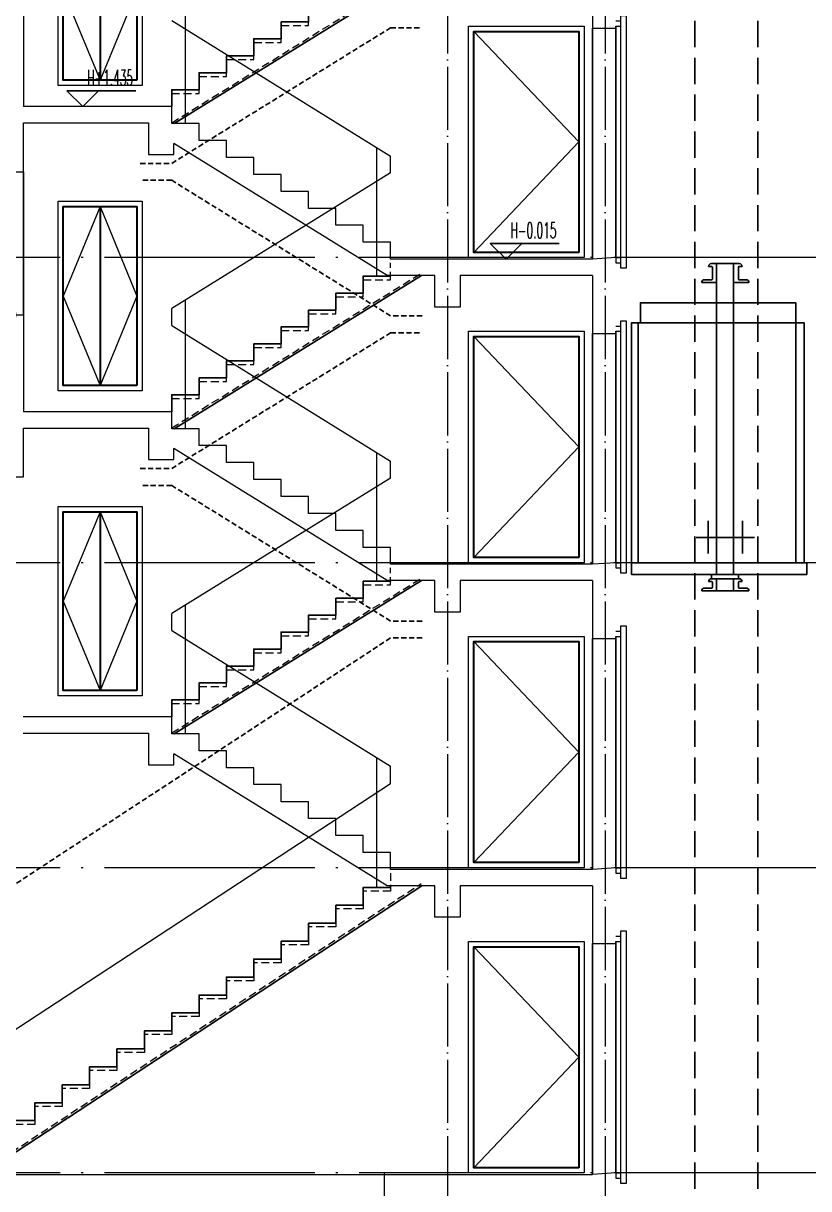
# Model space of a CAD drawing. Extents: x 27938 to 725830, y -209821 to 1628073.
# Drawn here: x 404633 to 412096, y -92578 to -81501 of the extents above; entities that cross this region are included whole.
import ezdxf

# ---------------------------------------------------------------- set-up
doc = ezdxf.new("R2010")
doc.units = 0
doc.header["$LTSCALE"] = 1000
doc.header["$MEASUREMENT"] = 0
for name, pattern in [('DASH', [0.35, 0.25, -0.1]), ('DOTE', [2.42, 2, -0.2, 0.02, -0.2]), ('HIDDEN', [0.375, 0.25, -0.125])]:
    doc.linetypes.add(name, pattern=pattern)
for name, color, linetype in [('DIM_ELEV', 3, 'Continuous'), ('审核', 1, 'Continuous'), ('看线', 251, 'Continuous'), ('立面-看线', 251, 'Continuous'), ('设备', 253, 'Continuous')]:
    doc.layers.add(name, color=color, linetype=linetype)
for name, color, linetype, lineweight in [('DOTE', 19, 'DOTE', 9), ('PUB_HATCH', 8, 'Continuous', 9), ('S_WINDOW', 144, 'Continuous', 15), ('STAIR', 2, 'Continuous', 18), ('WINDOW', 144, 'Continuous', 15), ('内粉刷', 37, 'Continuous', 9), ('立面-普通轮廓', 7, 'Continuous', 18), ('立面-栏杆', 105, 'Continuous', 15), ('立面-窗', 129, 'Continuous', 30), ('立面-窗开启线', 250, 'Continuous', 13), ('细细', 250, 'Continuous', 0)]:
    doc.layers.add(name, color=color, linetype=linetype, lineweight=lineweight)
doc.styles.add('_TCH_DIM', font='SIMPLEX.shx', dxfattribs={"width": 0.7, "bigfont": 'GBCBIG.shx'})
pattern_1 = [(315, (-218910.2607, -140541.0897), (-1.767766953, -1.767766953), []), (315, (-218909.0822, -140541.0897), (-1.767766953, -1.767766953), [])]
pattern_2 = [(315, (-218910.2607, -141979.3279), (-1.767766953, -1.767766953), []), (315, (-218909.0822, -141979.3279), (-1.767766953, -1.767766953), [])]

# ---------------------------------------------------------------- blocks, each defined once
blk = doc.blocks.new('FSDFSFSFE')
at = {"layer": '立面-普通轮廓'}
blk.add_lwpolyline([(794554, 401371), (793454, 401371), (793454, 403571), (794554, 403571)], close=True, dxfattribs=at)
at = {"layer": '立面-窗'}
blk.add_lwpolyline([(794504, 401421), (793504, 401421), (793504, 403521), (794504, 403521)], close=True, dxfattribs=at)
at = {"layer": '立面-窗开启线', "ltscale": 0.5}
blk.add_lwpolyline([(793504, 403521), (794504, 402471), (793504, 401421)], dxfattribs=at)
blk = doc.blocks.new('FGSDFSFSEFESFES')
at = {"layer": 'WINDOW', "ltscale": 0.8}
for p, q in [((175259, -121034), (175209, -121034)), ((175259, -121084), (175209, -121084)), ((175259, -123284), (175209, -123284)), ((175259, -123334), (175209, -123334))]:
    blk.add_line(p, q, dxfattribs=at)
blk.add_lwpolyline([(175159, -123384), (175209, -123384), (175209, -120984), (175159, -120984), (175159, -123384)], dxfattribs=at)
blk = doc.blocks.new('GDFGDGHDCAS')
at = {"layer": '立面-普通轮廓'}
blk.add_lwpolyline([(887241, 98178), (886441, 98178), (886441, 99978), (887241, 99978)], close=True, dxfattribs=at)
at = {"layer": '立面-窗'}
blk.add_line((886841, 99928), (886841, 98228), dxfattribs=at)
blk.add_lwpolyline([(887191, 98228), (886491, 98228), (886491, 99928), (887191, 99928)], close=True, dxfattribs=at)
at = {"layer": '立面-窗开启线', "ltscale": 0.5}
for points in [[(886841, 99928), (886491, 99078), (886841, 98228)], [(886841, 99928), (887191, 99078), (886841, 98228)]]:
    blk.add_lwpolyline(points, dxfattribs=at)
blk = doc.blocks.new('A$C3EC504A2')
at = {"layer": '设备', "color": 206}
for p, q in [((-173, 1735), (-143, 1735)), ((143, 1764), (-143, 1764)), ((-133, 1725), (-133, 1609)), ((-92, 1764), (-92, -1418)), ((83, 1764), (83, -1418)), ((83, 1764), (83, 1570)), ((133, 1725), (133, 1609)), ((173, 1735), (143, 1735)), ((-92, 1570), (-242, 1570)), ((-213, 1599), (-143, 1599)), ((242, 1570), (83, 1570)), ((213, 1599), (143, 1599)), ((-952, 1158), (-869, 1158)), ((-175, -1205), (-175, -870)), ((175, -1205), (175, -870)), ((300, -1038), (-300, -1038)), ((-960, -1298), (835, -1298)), ((-960, -1298), (-960, -1418)), ((835, -1298), (835, -1418)), ((-960, -1418), (835, -1418)), ((-142, -1418), (-142, -1462)), ((133, -1418), (133, -1462)), ((-173, -1491), (-143, -1491)), ((143, -1462), (-143, -1462)), ((-133, -1501), (-133, -1547)), ((-92, -1462), (-92, -1586)), ((83, -1462), (83, -1586)), ((133, -1501), (133, -1547)), ((173, -1491), (143, -1491)), ((242, -1586), (-242, -1586)), ((-213, -1557), (-143, -1557)), ((213, -1557), (143, -1557))]:
    blk.add_line(p, q, dxfattribs=at)
for points in [[(723, 1363), (723, 1158), (-869, 1158), (-869, 1363)], [(723, 1158), (723, -1298), (-960, -1298), (-960, 1158)]]:
    blk.add_lwpolyline(points, close=True, dxfattribs=at)
for points in [[(-960, 1158), (-893, 1158), (-893, -1298)], [(723, 1158), (806, 1158), (806, -1298)]]:
    blk.add_lwpolyline(points, dxfattribs=at)
for centre, radius, start, end in [((-143, 1735), 29.1, 90, 180), ((-143, 1725), 10, 0, 90), ((143, 1725), 10, 90, 180), ((143, 1735), 29.1, 0, 90), ((-213, 1570), 29.1, 90, 180), ((-143, 1609), 10, 270, 0), ((143, 1609), 10, 180, 270), ((213, 1570), 29.1, 0, 90), ((-143, -1491), 29.1, 90, 180), ((-143, -1501), 10, 0, 90), ((-143, -1547), 10, 270, 0), ((143, -1501), 10, 90, 180), ((143, -1547), 10, 180, 270), ((143, -1491), 29.1, 0, 90), ((-213, -1586), 29.1, 90, 180), ((213, -1586), 29.1, 0, 90)]:
    blk.add_arc(centre, radius, start, end, dxfattribs=at)
blk = doc.blocks.new('zrszerf')
at = {"layer": '细细'}
h = blk.add_hatch(dxfattribs=at)
h.set_pattern_fill('金属', color=256, style=0)
h.set_pattern_definition(pattern_1)
h.paths.add_polyline_path([(257695, 608543), (257715, 608543), (257715, 608557), (257765, 608557), (257765, 608543), (257785, 608543), (257785, 608588), (257695, 608588)])
h.paths.add_polyline_path([(257713, 608559), (257713, 608545), (257697, 608545), (257697, 608586), (257783, 608586), (257783, 608545), (257767, 608545), (257767, 608559)], flags=16)
h = blk.add_hatch(dxfattribs=at)
h.set_pattern_fill('金属', color=256, style=0)
h.set_pattern_definition(pattern_1)
h.paths.add_polyline_path([(257762, 608555), (257762, 608530), (257750, 608530), (257750, 608540), (257729, 608540), (257729, 608530), (257717, 608530), (257717, 608555)])
h.paths.add_polyline_path([(257719, 608553), (257719, 608532), (257727, 608532), (257727, 608542), (257752, 608542), (257752, 608532), (257760, 608532), (257760, 608553)], flags=16)
h = blk.add_hatch(color=256, dxfattribs=at)
edge = h.paths.add_edge_path()
edge.add_line((257735, 608540), (257735, 608528))
edge.add_arc((257740, 608520), 9.44, 61.5175, 118.4825, ccw=False)
edge.add_line((257744, 608528), (257744, 608540))
edge.add_arc((257740, 608548), 9.44, 241.5175, 298.4825, ccw=False)
h = blk.add_hatch(dxfattribs=at)
h.set_pattern_fill('金属', color=256, style=0)
h.set_pattern_definition(pattern_2)
h.paths.add_polyline_path([(257762, 607222), (257762, 607247), (257750, 607247), (257750, 607237), (257729, 607237), (257729, 607247), (257717, 607247), (257717, 607222)])
h.paths.add_polyline_path([(257719, 607224), (257719, 607245), (257727, 607245), (257727, 607235), (257752, 607235), (257752, 607245), (257760, 607245), (257760, 607224)], flags=16)
h = blk.add_hatch(color=256, dxfattribs=at)
edge = h.paths.add_edge_path()
edge.add_line((257735, 607237), (257735, 607249))
edge.add_arc((257740, 607257), 9.44, 241.5175, 298.4825)
edge.add_line((257744, 607249), (257744, 607237))
edge.add_arc((257740, 607229), 9.44, 61.5175, 118.4825)
h = blk.add_hatch(dxfattribs=at)
h.set_pattern_fill('金属', color=256, style=0)
h.set_pattern_definition(pattern_2)
h.paths.add_polyline_path([(257695, 607233), (257715, 607233), (257715, 607220), (257765, 607220), (257765, 607233), (257785, 607233), (257785, 607188), (257695, 607188)])
h.paths.add_polyline_path([(257713, 607218), (257713, 607231), (257697, 607231), (257697, 607190), (257783, 607190), (257783, 607231), (257767, 607231), (257767, 607218)], flags=16)
at = {"layer": 'S_WINDOW'}
for p, q in [((257695, 607233), (257695, 608543)), ((257717, 607247), (257717, 608530)), ((257762, 607247), (257762, 608530)), ((257785, 607233), (257785, 608543))]:
    blk.add_line(p, q, dxfattribs=at)
for points in [[(257785, 608588), (257785, 608543), (257765, 608543), (257765, 608557), (257715, 608557), (257715, 608543), (257695, 608543), (257695, 608588)], [(257783, 608586), (257783, 608545), (257767, 608545), (257767, 608559), (257713, 608559), (257713, 608545), (257697, 608545), (257697, 608586)], [(257762, 608555), (257762, 608530), (257750, 608530), (257750, 608540), (257729, 608540), (257729, 608530), (257717, 608530), (257717, 608555)], [(257760, 608553), (257760, 608532), (257752, 608532), (257752, 608542), (257727, 608542), (257727, 608532), (257719, 608532), (257719, 608553)], [(257762, 607222), (257762, 607247), (257750, 607247), (257750, 607237), (257729, 607237), (257729, 607247), (257717, 607247), (257717, 607222)], [(257760, 607224), (257760, 607245), (257752, 607245), (257752, 607235), (257727, 607235), (257727, 607245), (257719, 607245), (257719, 607224)], [(257785, 607188), (257785, 607233), (257765, 607233), (257765, 607220), (257715, 607220), (257715, 607233), (257695, 607233), (257695, 607188)], [(257783, 607190), (257783, 607231), (257767, 607231), (257767, 607218), (257713, 607218), (257713, 607231), (257697, 607231), (257697, 607190)]]:
    blk.add_lwpolyline(points, close=True, dxfattribs=at)
at = {"layer": '细细'}
for points in [[(257729, 608530), (257729, 607247)], [(257735, 607249), (257735, 608540)], [(257744, 607249), (257744, 608540)], [(257750, 608530), (257750, 607247)]]:
    blk.add_lwpolyline(points, dxfattribs=at)
for points in [[(257735, 608540), (257735, 608528, -0.253805), (257744, 608528), (257744, 608540, -0.253805)], [(257735, 607237), (257735, 607249, 0.253805), (257744, 607249), (257744, 607237, 0.253805)]]:
    blk.add_lwpolyline(points, format="xyb", close=True, dxfattribs=at)
blk = doc.blocks.new('VCXVCVFCVFC')
at = {"layer": '立面-看线'}
h = blk.add_hatch(dxfattribs=at)
h.set_pattern_fill('HONEY', color=256, scale=7)
h.set_pattern_definition([(0, (284518.551, -359366.832), (16.66875, 9.623705), [11.1125, -22.225]), (120, (284518.551, -359366.832), (-16.66874801, 9.62370845), [11.1125, -22.225]), (60, (284518.551, -359366.832), (1.99e-06, 19.24741345), [-22.225, 11.1125])])
h.paths.add_polyline_path([(1087360, 26020), (1087360, 25995), (1089160, 25995), (1089160, 26020)])
h = blk.add_hatch(dxfattribs=at)
h.set_pattern_fill('HONEY', color=256, scale=7)
h.set_pattern_definition([(0, (268356.376, -360831.814), (16.66875, 9.623705), [11.1125, -22.225]), (120, (268356.376, -360831.814), (-16.66874801, 9.62370845), [11.1125, -22.225]), (60, (268356.376, -360831.814), (1.99e-06, 19.24741345), [-22.225, 11.1125])])
h.paths.add_polyline_path([(1079380, 24615), (1079410, 24615), (1079410, 25515), (1079465, 25515), (1079465, 25545), (1079380, 25545)])
h = blk.add_hatch(dxfattribs=at)
h.set_pattern_fill('HONEY', color=256, scale=7)
h.set_pattern_definition([(0, (268356.398, -360831.813), (16.66875, 9.623705), [11.1125, -22.225]), (120, (268356.398, -360831.813), (-16.66874801, 9.62370845), [11.1125, -22.225]), (60, (268356.398, -360831.813), (1.99e-06, 19.24741345), [-22.225, 11.1125])])
h.paths.add_polyline_path([(1079380, 24615), (1079410, 24615), (1079410, 24015), (1079465, 24015), (1079465, 23985), (1079380, 23985)])
at = {"layer": 'PUB_HATCH', "color": 215, "true_color": 0xa953a0}
blk.add_line((1087360, 26020), (1089160, 26020), dxfattribs=at)
blk.add_lwpolyline([(1079465, 25545), (1079380, 25545), (1079380, 23985), (1079465, 23985)], dxfattribs=at)
at = {"layer": 'STAIR', "linetype": 'HIDDEN', "ltscale": 0.3}
blk.add_line((1081040, 24462), (1083408, 25930), dxfattribs=at)
blk.add_lwpolyline([(1081040, 24580), (1081040, 24741), (1081300, 24741), (1081300, 24902), (1081560, 24902), (1081560, 25063), (1081820, 25063), (1081820, 25225), (1082080, 25225), (1082080, 25386), (1082340, 25386), (1082340, 25547), (1082600, 25547), (1082600, 25708), (1082860, 25708), (1082860, 25869), (1083120, 25869), (1083120, 26030)], dxfattribs=at)
at = {"layer": '内粉刷'}
for p, q in [((1087380, 25875), (1089160, 25875)), ((1081040, 24615), (1079630, 24615)), ((1079630, 24460), (1080820, 24460)), ((1080820, 24460), (1080820, 24160)), ((1081060, 24160), (1081060, 24265)), ((1080820, 24160), (1081060, 24160)), ((1085040, 23165), (1083120, 23165))]:
    blk.add_line(p, q, dxfattribs=at)
for points in [[(1085260, 26080), (1085040, 26065)], [(1085260, 26080), (1085260, 26030)], [(1089160, 26050), (1087380, 26050)], [(1085040, 25910), (1085040, 25360), (1085260, 25360)], [(1087380, 25875), (1087380, 23150)], [(1079465, 25565), (1079360, 25565), (1079360, 23965), (1079465, 23965)], [(1079555, 25535), (1079630, 25535), (1079630, 24615)], [(1083120, 23165), (1083120, 23326), (1082860, 23326), (1082860, 23487), (1082600, 23487), (1082600, 23648), (1082340, 23648), (1082340, 23810), (1082080, 23810), (1082080, 23971), (1081820, 23971), (1081820, 24132), (1081560, 24132), (1081560, 24293), (1081300, 24293), (1081300, 24454), (1081040, 24454), (1081040, 24615)], [(1079555, 23995), (1079630, 23995), (1079630, 24460)], [(1085040, 23010), (1083780, 23010), (1083780, 22710), (1083540, 22710), (1083540, 23010), (1083086, 23010), (1081060, 24265)]]:
    blk.add_lwpolyline(points, dxfattribs=at)
at = {"layer": '看线'}
for p, q in [((1079360, 26865), (1079360, 25565)), ((1079630, 25535), (1079630, 26895)), ((1085260, 25380), (1085260, 23180)), ((1085040, 25360), (1085040, 23165))]:
    blk.add_line(p, q, dxfattribs=at)
at = {"layer": '看线', "color": 32}
for p, q in [((1087380, 26080), (1089160, 26080)), ((1081064, 24454), (1083414, 25910))]:
    blk.add_line(p, q, dxfattribs=at)
blk.add_lwpolyline([(1081040, 24615), (1081040, 24776), (1081300, 24776), (1081300, 24937), (1081560, 24937), (1081560, 25098), (1081820, 25098), (1081820, 25260), (1082080, 25260), (1082080, 25421), (1082340, 25421), (1082340, 25582), (1082600, 25582), (1082600, 25743), (1082860, 25743), (1082860, 25904), (1083120, 25904), (1083120, 25910)], dxfattribs=at)
at = {"xscale": -1}
for name, p in [('zrszerf', (1337250, -581673)), ('FGSDFSFSEFESFES', (1260518, 146464))]:
    blk.add_blockref(name, p, dxfattribs=at)
blk = doc.blocks.new('BFBFCSVDDGD')
at = {"layer": '内粉刷'}
for p, q in [((1080606, 18815), (1079196, 18815)), ((1079196, 18660), (1080386, 18660)), ((1080386, 18660), (1080386, 18360)), ((1080626, 18360), (1080626, 18465)), ((1080386, 18360), (1080626, 18360)), ((1084606, 17365), (1082686, 17365))]:
    blk.add_line(p, q, dxfattribs=at)
for points in [[(1082686, 17365), (1082686, 17526), (1082426, 17526), (1082426, 17687), (1082166, 17687), (1082166, 17848), (1081906, 17848), (1081906, 18009), (1081646, 18009), (1081646, 18171), (1081386, 18171), (1081386, 18332), (1081126, 18332), (1081126, 18493), (1080866, 18493), (1080866, 18654), (1080606, 18654), (1080606, 18815)], [(1084606, 17210), (1083346, 17210), (1083346, 16910), (1083106, 16910), (1083106, 17210), (1082652, 17210), (1080626, 18465)]]:
    blk.add_lwpolyline(points, dxfattribs=at)

msp = doc.modelspace()

# ---------------------------------------------------------------- linework, layer by layer
at = {"layer": 'DIM_ELEV', "color": 6}
for p, q in [((405197.7, -82293.4), (405047.7, -82143.4)), ((405047.7, -82143.4), (405703.7, -82143.4)), ((405197.7, -82293.4), (405347.7, -82143.4)), ((409220.9, -83743.4), (409070.9, -83593.4)), ((409070.9, -83593.4), (409726.9, -83593.4)), ((409220.9, -83743.4), (409370.9, -83593.4))]:
    msp.add_line(p, q, dxfattribs=at)
at = {"layer": 'DOTE', "linetype": 'DOTE', "ltscale": 0.3}
for p, q in [((408663.3, -73928.4), (408663.3, -100505.4)), ((410163.3, -73928.4), (410163.3, -100505.4)), ((408063.3, -92428.4), (408063.3, -100505.4))]:
    msp.add_line(p, q, dxfattribs=at)
at = {"layer": 'DOTE', "linetype": 'DOTE'}
for p, q in [((414663.4, -83728.4), (399186.3, -83728.4)), ((414663.4, -83728.4), (399186.3, -83728.4)), ((414663.4, -86628.4), (399186.3, -86628.4)), ((414663.4, -89528.4), (399186.3, -89528.4)), ((414663.4, -92428.4), (399186.3, -92428.4))]:
    msp.add_line(p, q, dxfattribs=at)
at = {"layer": 'STAIR', "linetype": 'HIDDEN', "ltscale": 0.3}
for p, q in [((406043.4, -88246), (408411.9, -86778.4)), ((404145.7, -92478.4), (408413.3, -89678.4))]:
    msp.add_line(p, q, dxfattribs=at)
for points in [[(406043.4, -88128.4), (406043.4, -87967.3), (406303.4, -87967.3), (406303.4, -87806.2), (406563.4, -87806.2), (406563.4, -87645.1), (406823.4, -87645.1), (406823.4, -87484), (407083.4, -87484), (407083.4, -87322.8), (407343.4, -87322.8), (407343.4, -87161.7), (407603.4, -87161.7), (407603.4, -87000.6), (407863.4, -87000.6), (407863.4, -86839.5), (408123.4, -86839.5), (408123.4, -86678.4)], [(408123.4, -89578.4), (408123.4, -89749), (407863.4, -89749), (407863.4, -89919.6), (407603.4, -89919.6), (407603.4, -90090.2), (407343.4, -90090.2), (407343.4, -90260.8), (407083.4, -90260.8), (407083.4, -90431.3), (406823.4, -90431.3), (406823.4, -90601.9), (406563.4, -90601.9), (406563.4, -90772.5), (406303.4, -90772.5), (406303.4, -90943.1), (406043.4, -90943.1), (406043.4, -91113.7), (405783.4, -91113.7), (405783.4, -91284.3), (405523.4, -91284.3), (405523.4, -91454.9), (405263.4, -91454.9), (405263.4, -91625.5), (405003.4, -91625.5), (405003.4, -91796.1), (404743.4, -91796.1), (404743.4, -91966.6), (404483.4, -91966.6)]]:
    msp.add_lwpolyline(points, dxfattribs=at)
at = {"layer": '内粉刷'}
msp.add_line((404235.5, -92443.4), (410043.3, -92443.4), dxfattribs=at)
for points in [[(410263.4, -86628.4), (410043.4, -86643.4)], [(410263.4, -86628.4), (410263.4, -86678.4)], [(410043.4, -86798.4), (410043.4, -87348.4), (410263.4, -87348.4)], [(410263.4, -89528.4), (410043.4, -89543.4)], [(410263.4, -89528.4), (410263.4, -89578.4)], [(410043.4, -89698.4), (410043.4, -90248.4), (410263.4, -90248.4)], [(410263.3, -92428.4), (410043.3, -92443.4)], [(410263.3, -92428.4), (410263.3, -92478.4)]]:
    msp.add_lwpolyline(points, dxfattribs=at)
at = {"layer": '审核', "color": 58, "linetype": 'HIDDEN', "ltscale": 0.2}
for points in [[(405743.4, -82832.3), (406043.4, -82832.3), (408123.5, -81543.4), (408423.5, -81543.4)], [(408423.4, -84282.3), (408123.4, -84282.3), (406043.4, -82993.4), (405743.4, -82993.4)], [(405743.4, -85732.3), (406043.4, -85732.3), (408123.5, -84443.4), (408423.5, -84443.4)], [(408423.4, -87182.3), (408123.4, -87182.3), (406043.4, -85893.4), (405743.4, -85893.4)], [(408423.4, -87343.4), (408123.4, -87343.4), (403963.4, -90072.8), (403663.4, -90072.8)]]:
    msp.add_lwpolyline(points, dxfattribs=at)
at = {"layer": '看线', "color": 32}
for p, q in [((406067.7, -88254.5), (408417.5, -86798.4)), ((404235.5, -92443.4), (408419.2, -89698.4))]:
    msp.add_line(p, q, dxfattribs=at)
at = {"layer": '看线'}
for p, q in [((410043.4, -87348.4), (410043.4, -89543.4)), ((410263.4, -87328.4), (410263.4, -89528.4)), ((410043.4, -90248.4), (410043.4, -92443.4)), ((410263.4, -90228.4), (410263.4, -92428.4))]:
    msp.add_line(p, q, dxfattribs=at)
at = {"layer": '看线', "color": 32}
for points in [[(406043.4, -88093.4), (406043.4, -87932.3), (406303.4, -87932.3), (406303.4, -87771.2), (406563.4, -87771.2), (406563.4, -87610.1), (406823.4, -87610.1), (406823.4, -87449), (407083.4, -87449), (407083.4, -87287.8), (407343.4, -87287.8), (407343.4, -87126.7), (407603.4, -87126.7), (407603.4, -86965.6), (407863.4, -86965.6), (407863.4, -86804.5), (408123.4, -86804.5), (408123.4, -86798.4)], [(408123.4, -89698.4), (408123.4, -89714), (407863.4, -89714), (407863.4, -89884.6), (407603.4, -89884.6), (407603.4, -90055.2), (407343.4, -90055.2), (407343.4, -90225.8), (407083.4, -90225.8), (407083.4, -90396.3), (406823.4, -90396.3), (406823.4, -90566.9), (406563.4, -90566.9), (406563.4, -90737.5), (406303.4, -90737.5), (406303.4, -90908.1), (406043.4, -90908.1), (406043.4, -91078.7), (405783.4, -91078.7), (405783.4, -91249.3), (405523.4, -91249.3), (405523.4, -91419.9), (405263.4, -91419.9), (405263.4, -91590.5), (405003.4, -91590.5), (405003.4, -91761.1), (404743.4, -91761.1), (404743.4, -91931.6), (404483.4, -91931.6)]]:
    msp.add_lwpolyline(points, dxfattribs=at)
at = {"layer": '立面-栏杆', "color": 4}
for p, q in [((406173.4, -82132.3), (406173.4, -81232.3)), ((406043.4, -81473.9), (408123.4, -82762.8)), ((406173.4, -82454.5), (406173.4, -81554.5)), ((407993.4, -83582.3), (407993.4, -82682.3)), ((408123.4, -82924), (408123.4, -82762.8)), ((408123.4, -82924), (406043.4, -84212.2)), ((407993.4, -83904.5), (407993.4, -83004.5)), ((406173.4, -85032.3), (406173.4, -84132.3)), ((406043.4, -84373.9), (406043.4, -84212.2)), ((406043.4, -84373.9), (408123.4, -85662.8)), ((406173.4, -85354.5), (406173.4, -84454.5)), ((407993.4, -86482.3), (407993.4, -85582.3)), ((408123.4, -85824), (408123.4, -85662.8)), ((408123.4, -85824), (406043.4, -87112.2)), ((407993.4, -86804.5), (407993.4, -85904.5)), ((406173.4, -87932.3), (406173.4, -87032.3)), ((406043.4, -87274), (406043.4, -87112.2)), ((406043.4, -87274), (408123.4, -88562.8)), ((406173.4, -88254.5), (406173.4, -87354.5)), ((407993.4, -89382.3), (407993.4, -88482.3)), ((408123.4, -88728.7), (408123.4, -88562.8)), ((408123.4, -88728.7), (403963.4, -91458.1)), ((407993.4, -89714), (407993.4, -88814))]:
    msp.add_line(p, q, dxfattribs=at)
at = {"layer": '设备', "color": 206, "linetype": 'DASH'}
for p, q in [((411013.3, -76578.4), (411013.3, -98628.4)), ((411613.6, -76578.4), (411613.3, -98628.7))]:
    msp.add_line(p, q, dxfattribs=at)

# ---------------------------------------------------------------- block references
for name, p in [('VCXVCVFCVFC', (-674996.4, -106908.4)), ('GDFGDGHDCAS', (-481477.5, -180271.2)), ('FSDFSFSFE', (-384590.8, -485099.4)), ('VCXVCVFCVFC', (-674996.4, -109808.4)), ('GDFGDGHDCAS', (-481477.5, -183171.2)), ('FSDFSFSFE', (-384590.8, -487999.4)), ('GDFGDGHDCAS', (-481477.5, -186071.2)), ('FSDFSFSFE', (-384590.8, -490899.4)), ('BFBFCSVDDGD', (-674562.5, -106908.6)), ('FSDFSFSFE', (-384590.8, -493799.4))]:
    msp.add_blockref(name, p)
at = {"xscale": 0.9285492283842308, "yscale": 0.9285492283842308, "zscale": 0.9285492283842308}
msp.add_blockref('A$C3EC504A2', (411304.4, -85423.2), dxfattribs=at)
at = {"xscale": -1}
for p in [(585521.9, 33755.6), (585521.9, 30855.6)]:
    msp.add_blockref('FGSDFSFSEFESFES', p, dxfattribs=at)

# ---------------------------------------------------------------- texts
at = {"layer": 'DIM_ELEV', "color": 7, "style": '_TCH_DIM', "width": 0.494118}
for s, p in [('H+1.435', (405240.7, -82093.3)), ('H-0.015', (409263.9, -83543.4))]:
    msp.add_text(s, height=148.75, dxfattribs=at).set_placement(p)

doc.saveas('drawing.dxf')
